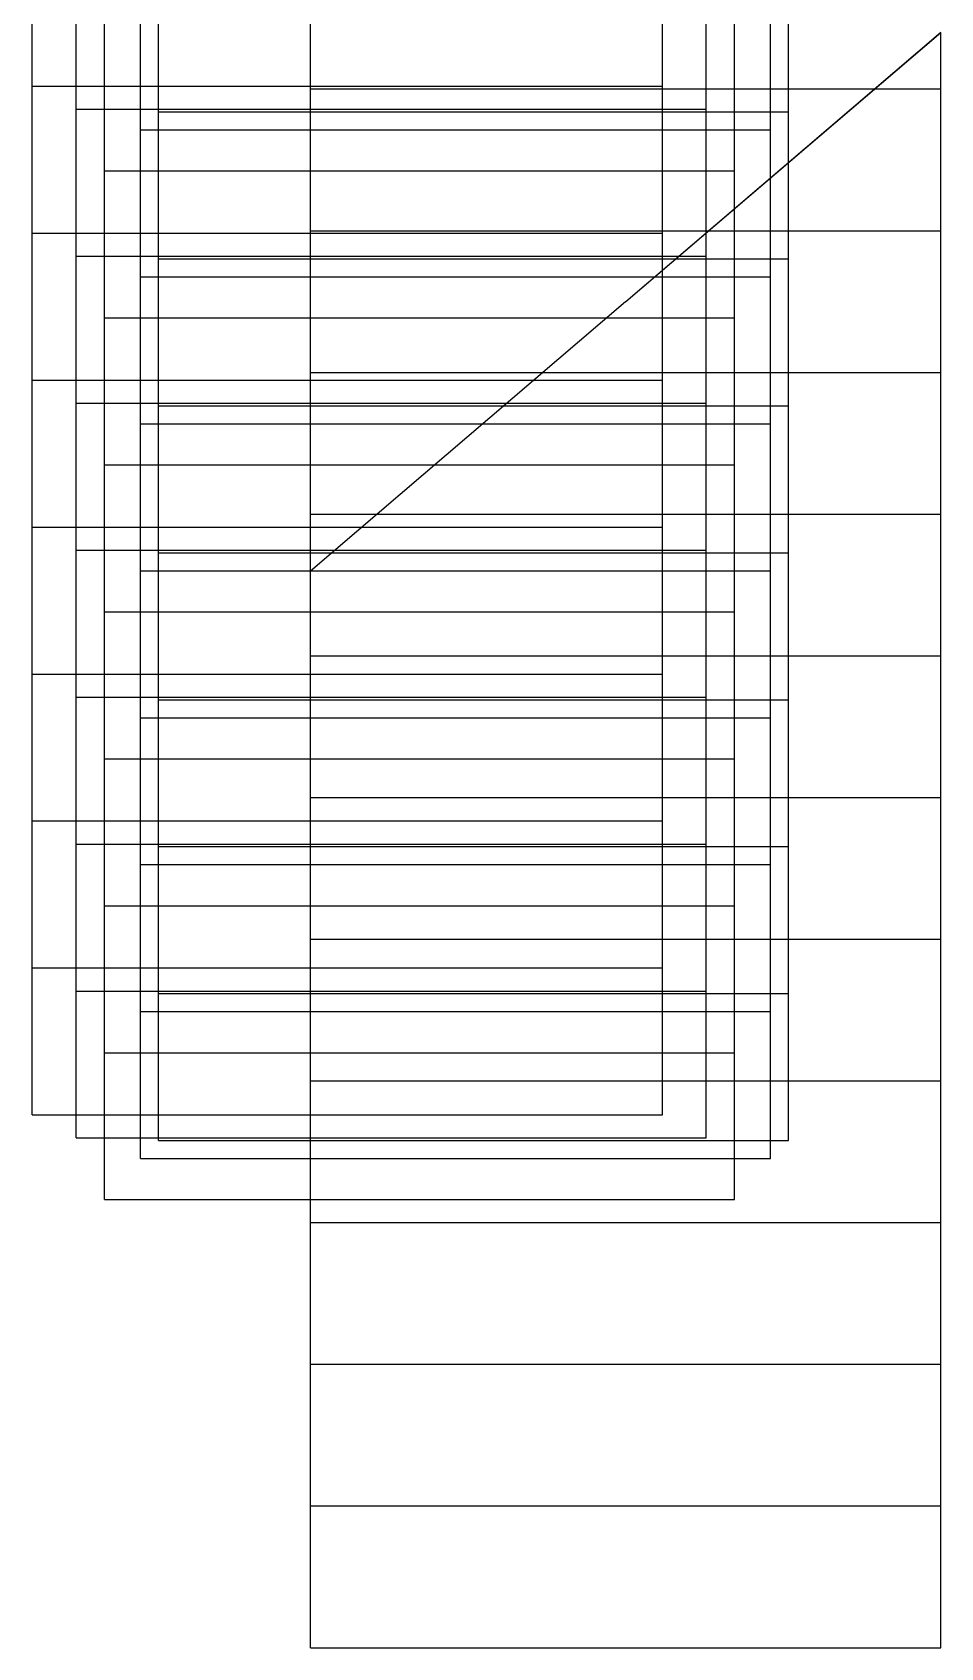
# Model space of a CAD drawing. Header units: millimetres. Extents: x -725 to 2274960, y -506 to 2980382.
# Drawn here: x 1333 to 3063, y -506 to 2572 of the extents above; entities that cross this region are included whole.
import ezdxf

# ---------------------------------------------------------------- set-up
doc = ezdxf.new("R2010")
doc.units = ezdxf.units.MM
doc.header["$LTSCALE"] = 1000
doc.layers.add('STAIR', color=2, linetype='Continuous')

msp = doc.modelspace()

# ---------------------------------------------------------------- linework, layer by layer
at = {"layer": 'STAIR'}
for p, q in [((1332.6648, 509.7581), (1332.6648, 7509.7581)), ((2532.6648, 509.7581), (2532.6648, 7509.7581)), ((1415.9424, 465.7077), (1415.9424, 7465.7077)), ((1572.7002, 460.8132), (1572.7002, 7460.8132)), ((2615.9424, 465.7077), (2615.9424, 7465.7077)), ((2772.7002, 460.8132), (2772.7002, 7460.8132)), ((1538.4094, 426.5518), (1538.4094, 7426.5518)), ((2738.4094, 426.5518), (2738.4094, 7426.5518)), ((1469.8279, 348.2399), (1469.8279, 7348.2399)), ((2669.8279, 348.2399), (2669.8279, 7348.2399)), ((1862.7964, 1546.5331), (1862.7964, 4624.4673)), ((2462.8272, 2059.5594), (3062.7964, 2572.5331)), ((2462.8718, 2059.466), (3062.7964, 2572.4015)), ((3062.7964, -505.5327), (3062.7964, 2572.4015)), ((1332.6648, 2469.7581), (2532.6648, 2469.7581)), ((1862.7964, 2464.4673), (2936.4037, 2464.4673)), ((2936.5576, 2464.4673), (3062.7964, 2464.4673)), ((1415.9424, 2425.7077), (2615.9424, 2425.7077)), ((1572.7002, 2420.8132), (2772.7002, 2420.8132)), ((1538.4094, 2386.5518), (2738.4094, 2386.5518)), ((1469.8279, 2308.2399), (2669.8279, 2308.2399)), ((1332.6648, 2189.7581), (2532.6648, 2189.7581)), ((1862.7964, 2194.4673), (2620.6142, 2194.4673)), ((2620.7681, 2194.4673), (3062.7964, 2194.4673)), ((1415.9424, 2145.7077), (2615.9424, 2145.7077)), ((1572.7002, 2140.8132), (2772.7002, 2140.8132)), ((1538.4094, 2106.5518), (2738.4094, 2106.5518)), ((1862.7964, 1546.5331), (2462.7058, 2059.4556)), ((1862.7964, 1546.4015), (2462.7504, 2059.3622)), ((2462.7504, 2059.3622), (2462.6735, 2059.5232)), ((2462.6735, 2059.5232), (2462.9077, 2059.3909)), ((2462.9077, 2059.3909), (2462.8272, 2059.5594)), ((1469.8279, 2028.2399), (2669.8279, 2028.2399)), ((1332.6648, 1909.7581), (2532.6648, 1909.7581)), ((1862.7964, 1924.4673), (2304.8247, 1924.4673)), ((2304.9786, 1924.4673), (3062.7964, 1924.4673)), ((1415.9424, 1865.7077), (2615.9424, 1865.7077)), ((1572.7002, 1860.8132), (2772.7002, 1860.8132)), ((1538.4094, 1826.5518), (2738.4094, 1826.5518)), ((1469.8279, 1748.2399), (2669.8279, 1748.2399)), ((1862.7964, 1654.4673), (1989.0353, 1654.4673)), ((1989.1891, 1654.4673), (3062.7964, 1654.4673)), ((1332.6648, 1629.7581), (2532.6648, 1629.7581)), ((1415.9424, 1585.7077), (2615.9424, 1585.7077)), ((1572.7002, 1580.8132), (2772.7002, 1580.8132)), ((1538.4094, 1546.5518), (2738.4094, 1546.5518)), ((1862.7964, -505.5327), (1862.7964, 1546.4015)), ((1469.8279, 1468.2399), (2669.8279, 1468.2399)), ((1862.7964, 1384.4673), (3062.7964, 1384.4673)), ((1332.6648, 1349.7581), (2532.6648, 1349.7581)), ((1415.9424, 1305.7077), (2615.9424, 1305.7077)), ((1572.7002, 1300.8132), (2772.7002, 1300.8132)), ((1538.4094, 1266.5518), (2738.4094, 1266.5518)), ((1469.8279, 1188.2399), (2669.8279, 1188.2399)), ((1862.7964, 1114.4673), (3062.7964, 1114.4673)), ((1332.6648, 1069.7581), (2532.6648, 1069.7581)), ((1415.9424, 1025.7077), (2615.9424, 1025.7077)), ((1572.7002, 1020.8132), (2772.7002, 1020.8132)), ((1538.4094, 986.5518), (2738.4094, 986.5518)), ((1469.8279, 908.2399), (2669.8279, 908.2399)), ((1862.7964, 844.4673), (3062.7964, 844.4673)), ((1332.6648, 789.7581), (2532.6648, 789.7581)), ((1415.9424, 745.7077), (2615.9424, 745.7077)), ((1572.7002, 740.8132), (2772.7002, 740.8132)), ((1538.4094, 706.5518), (2738.4094, 706.5518)), ((1469.8279, 628.2399), (2669.8279, 628.2399)), ((1862.7964, 574.4673), (3062.7964, 574.4673)), ((1332.6648, 509.7581), (2532.6648, 509.7581)), ((1415.9424, 465.7077), (2615.9424, 465.7077)), ((1572.7002, 460.8132), (2772.7002, 460.8132)), ((1538.4094, 426.5518), (2738.4094, 426.5518)), ((1469.8279, 348.2399), (2669.8279, 348.2399)), ((1862.7964, 304.4673), (3062.7964, 304.4673)), ((1862.7964, 34.4673), (3062.7964, 34.4673)), ((1862.7964, -235.5327), (3062.7964, -235.5327)), ((1862.7964, -505.5327), (3062.7964, -505.5327))]:
    msp.add_line(p, q, dxfattribs=at)

doc.saveas('drawing.dxf')
